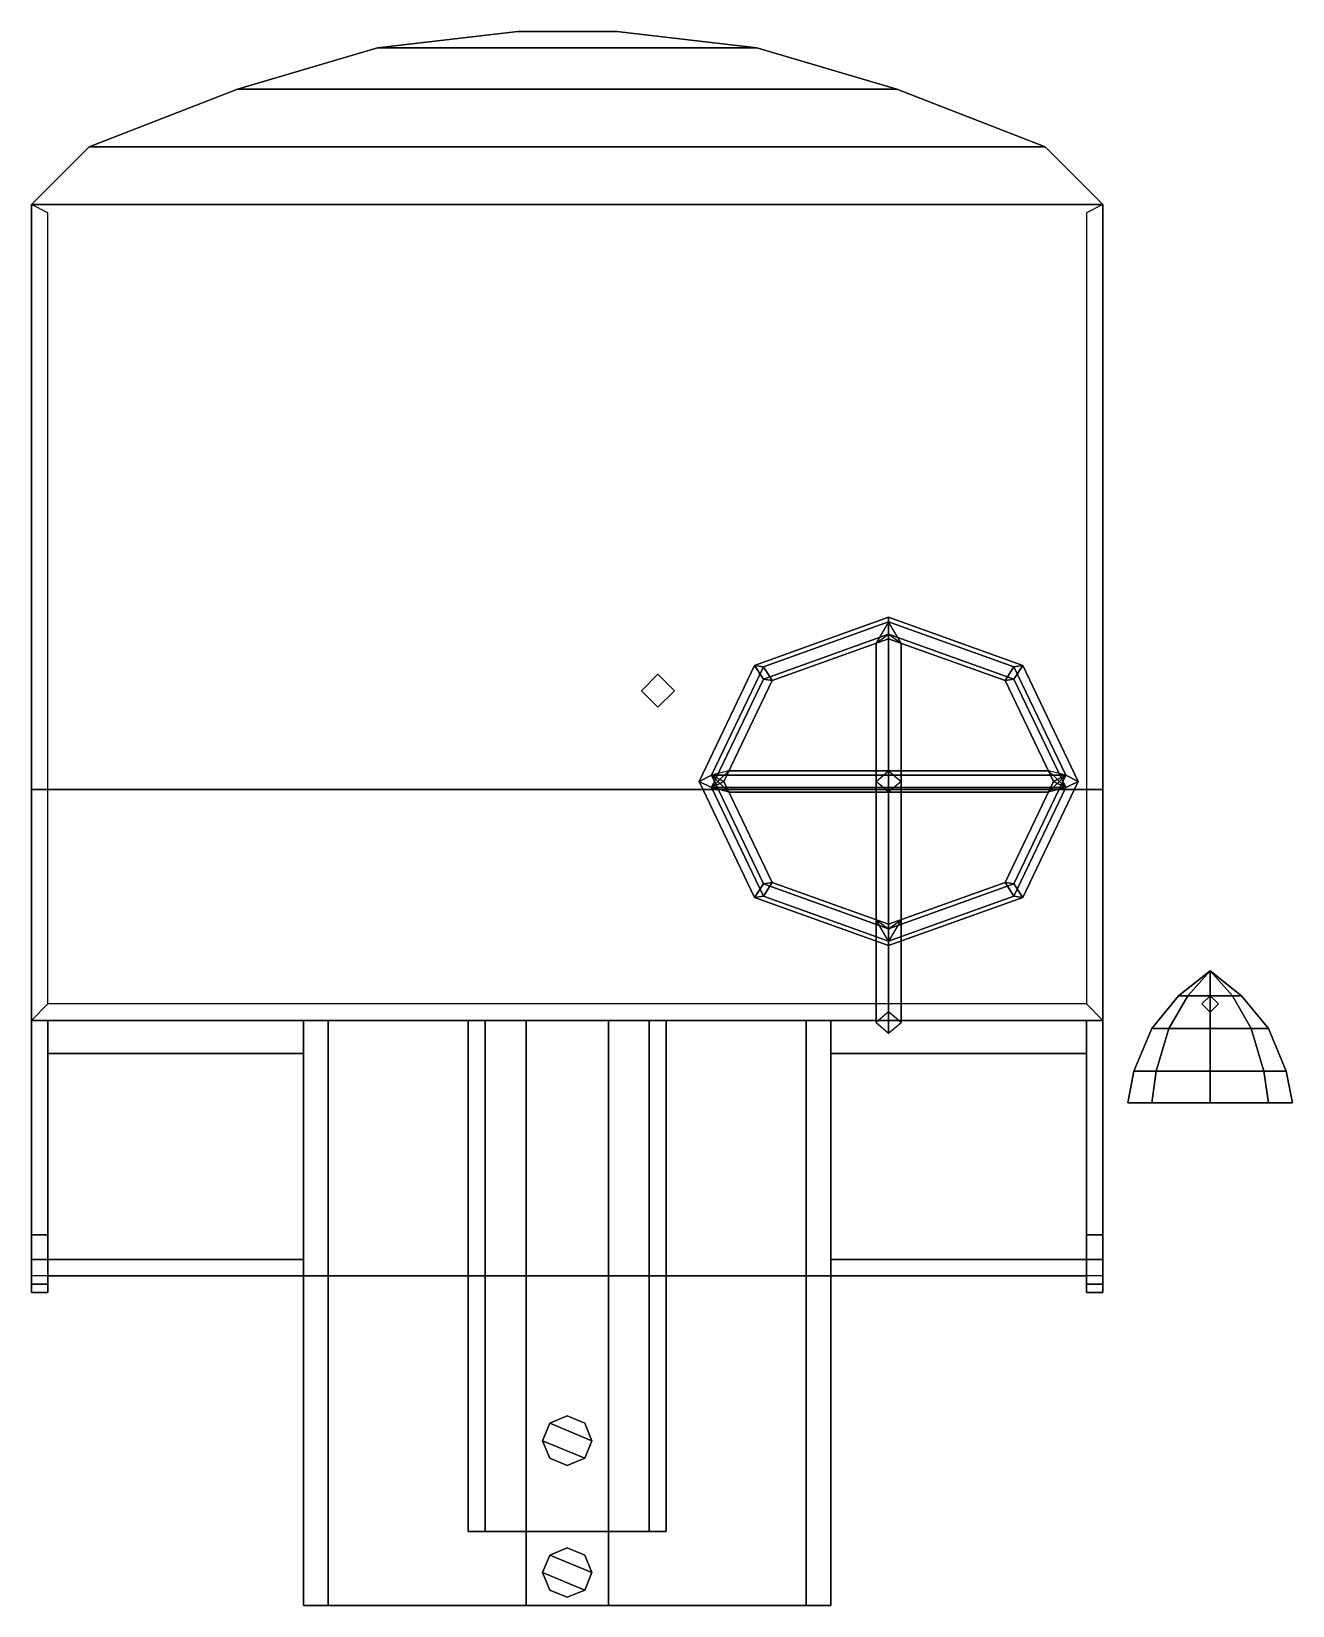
# Model space of a CAD drawing. Extents: x -0.65 to 0.88, y -1.94 to -0.03.
import ezdxf

# ---------------------------------------------------------------- set-up
doc = ezdxf.new("R2010")
doc.units = 0
doc.layers.get('0').update_dxf_attribs({"linetype": 'CONTINUOUS'})

msp = doc.modelspace()

# ---------------------------------------------------------------- linework, layer by layer
for points in [[(-0.23, -0.05, 0.84), (-0.23, -0.05, 1.44), (-0.06, -0.03, 1.44), (-0.06, -0.03, 0.84)], [(0.06, -0.03, 0.84), (0.23, -0.05, 0.84), (-0.23, -0.05, 0.84), (-0.06, -0.03, 0.84)], [(-0.06, -0.03, 0.84), (-0.06, -0.03, 1.44), (0.06, -0.03, 1.44), (0.06, -0.03, 0.84)], [(0.23, -0.05, 1.44), (0.23, -0.05, 0.84), (0.06, -0.03, 0.84), (0.06, -0.03, 1.44)], [(-0.4, -0.1, 0.84), (-0.4, -0.1, 1.44), (-0.23, -0.05, 1.44), (-0.23, -0.05, 0.84)], [(0.23, -0.05, 0.84), (0.4, -0.1, 0.84), (-0.4, -0.1, 0.84), (-0.23, -0.05, 0.84)], [(0.4, -0.1, 1.44), (0.4, -0.1, 0.84), (0.23, -0.05, 0.84), (0.23, -0.05, 1.44)], [(-0.58, -0.17, 0.84), (-0.58, -0.17, 1.44), (-0.4, -0.1, 1.44), (-0.4, -0.1, 0.84)], [(0.4, -0.1, 0.84), (0.58, -0.17, 0.84), (-0.58, -0.17, 0.84), (-0.4, -0.1, 0.84)], [(0.58, -0.17, 1.44), (0.58, -0.17, 0.84), (0.4, -0.1, 0.84), (0.4, -0.1, 1.44)], [(-0.65, -0.24, 0.84), (-0.65, -0.24, 1.44), (-0.58, -0.17, 1.44), (-0.58, -0.17, 0.84)], [(0.58, -0.17, 0.84), (0.65, -0.24, 0.84), (-0.65, -0.24, 0.84), (-0.58, -0.17, 0.84)], [(0.65, -0.24, 1.44), (0.65, -0.24, 0.84), (0.58, -0.17, 0.84), (0.58, -0.17, 1.44)], [(-0.65, -1.54, 0.84), (-0.65, -1.23, 1.44), (-0.65, -0.24, 1.44), (-0.65, -0.24, 0.84)], [(-0.65, -0.95, 0.84), (-0.65, -0.24, 0.84), (0.65, -0.24, 0.84), (0.65, -0.95, 0.84)], [(-0.65, -0.24, 1.44), (-0.65, -1.23, 1.44), (-0.63, -1.21, 1.44), (-0.63, -0.25, 1.44)], [(0.63, -0.25, 1.44), (0.63, -1.21, 1.44), (0.65, -1.23, 1.44), (0.65, -0.24, 1.44)], [(0.65, -1.23, 1.44), (0.65, -1.54, 0.84), (0.65, -0.24, 0.84), (0.65, -0.24, 1.44)], [(0.2274, -0.7992, 1.5287), (0.238, -0.8008, 1.547), (0.39, -0.7463, 1.5155), (0.39, -0.7408, 1.495)], [(0.238, -0.8158, 1.521), (0.2274, -0.7992, 1.5287), (0.39, -0.7408, 1.495), (0.39, -0.7613, 1.4895)], [(0.39, -0.7408, 1.495), (0.39, -0.7463, 1.5155), (0.542, -0.8008, 1.547), (0.5526, -0.7992, 1.5287)], [(0.39, -0.7613, 1.4895), (0.39, -0.7408, 1.495), (0.5526, -0.7992, 1.5287), (0.542, -0.8158, 1.521)], [(0.238, -0.8008, 1.547), (0.2486, -0.8175, 1.5393), (0.39, -0.7668, 1.51), (0.39, -0.7463, 1.5155)], [(0.2486, -0.8175, 1.5393), (0.238, -0.8158, 1.521), (0.39, -0.7613, 1.4895), (0.39, -0.7668, 1.51)], [(0.39, -0.7463, 1.5155), (0.375, -0.7722, 1.5131), (0.375, -1.1078, 1.7069), (0.39, -1.1187, 1.7305)], [(0.375, -0.7722, 1.5131), (0.39, -0.7613, 1.4895), (0.39, -1.1337, 1.7045), (0.375, -1.1078, 1.7069)], [(0.405, -0.7722, 1.5131), (0.39, -0.7463, 1.5155), (0.39, -1.1187, 1.7305), (0.405, -1.1078, 1.7069)], [(0.39, -0.7463, 1.5155), (0.39, -0.7668, 1.51), (0.5314, -0.8175, 1.5393), (0.542, -0.8008, 1.547)], [(0.39, -0.7613, 1.4895), (0.405, -0.7722, 1.5131), (0.405, -1.1078, 1.7069), (0.39, -1.1337, 1.7045)], [(0.39, -0.7668, 1.51), (0.39, -0.7613, 1.4895), (0.542, -0.8158, 1.521), (0.5314, -0.8175, 1.5393)], [(0.16, -0.94, 1.61), (0.175, -0.9325, 1.623), (0.238, -0.8008, 1.547), (0.2274, -0.7992, 1.5287)], [(0.175, -0.9475, 1.597), (0.16, -0.94, 1.61), (0.2274, -0.7992, 1.5287), (0.238, -0.8158, 1.521)], [(0.175, -0.9325, 1.623), (0.19, -0.94, 1.61), (0.2486, -0.8175, 1.5393), (0.238, -0.8008, 1.547)], [(0.542, -0.8008, 1.547), (0.5314, -0.8175, 1.5393), (0.59, -0.94, 1.61), (0.605, -0.9325, 1.623)], [(0.5526, -0.7992, 1.5287), (0.542, -0.8008, 1.547), (0.605, -0.9325, 1.623), (0.62, -0.94, 1.61)], [(0.542, -0.8158, 1.521), (0.5526, -0.7992, 1.5287), (0.62, -0.94, 1.61), (0.605, -0.9475, 1.597)], [(0.11, -0.81, 1.31), (0.09, -0.83, 1.31), (0.09, -0.83, 1.54), (0.11, -0.81, 1.54)], [(0.11, -0.81, 1.54), (0.09, -0.83, 1.54), (0.11, -0.85, 1.54), (0.13, -0.83, 1.54)], [(0.13, -0.83, 1.31), (0.11, -0.81, 1.31), (0.11, -0.81, 1.54), (0.13, -0.83, 1.54)], [(0.19, -0.94, 1.61), (0.175, -0.9475, 1.597), (0.238, -0.8158, 1.521), (0.2486, -0.8175, 1.5393)], [(0.5314, -0.8175, 1.5393), (0.542, -0.8158, 1.521), (0.605, -0.9475, 1.597), (0.59, -0.94, 1.61)], [(0.09, -0.83, 1.31), (0.11, -0.85, 1.31), (0.11, -0.85, 1.54), (0.09, -0.83, 1.54)], [(0.11, -0.85, 1.31), (0.13, -0.83, 1.31), (0.13, -0.83, 1.54), (0.11, -0.85, 1.54)], [(0.2274, -1.0808, 1.6913), (0.238, -1.0642, 1.699), (0.175, -0.9325, 1.623), (0.16, -0.94, 1.61)], [(0.605, -0.9325, 1.623), (0.5838, -0.927, 1.6025), (0.1962, -0.927, 1.6025), (0.175, -0.9325, 1.623)], [(0.5838, -0.927, 1.6025), (0.605, -0.9475, 1.597), (0.175, -0.9475, 1.597), (0.1962, -0.927, 1.6025)], [(0.238, -1.0642, 1.699), (0.2486, -1.0625, 1.6807), (0.19, -0.94, 1.61), (0.175, -0.9325, 1.623)], [(0.5838, -0.953, 1.6175), (0.605, -0.9325, 1.623), (0.175, -0.9325, 1.623), (0.1962, -0.953, 1.6175)], [(0.39, -1.2195, 1.0959), (0.375, -1.2325, 1.1034), (0.375, -0.94, 1.61), (0.39, -0.927, 1.6025)], [(0.405, -1.2325, 1.1034), (0.39, -1.2195, 1.0959), (0.39, -0.927, 1.6025), (0.405, -0.94, 1.61)], [(0.605, -0.9325, 1.623), (0.59, -0.94, 1.61), (0.5314, -1.0625, 1.6807), (0.542, -1.0642, 1.699)], [(0.62, -0.94, 1.61), (0.605, -0.9325, 1.623), (0.542, -1.0642, 1.699), (0.5526, -1.0808, 1.6913)], [(-0.65, -1.54, 0.84), (-0.65, -0.95, 0.84), (0.65, -0.95, 0.84), (0.65, -1.54, 0.84)], [(0.238, -1.0792, 1.673), (0.2274, -1.0808, 1.6913), (0.16, -0.94, 1.61), (0.175, -0.9475, 1.597)], [(0.2486, -1.0625, 1.6807), (0.238, -1.0792, 1.673), (0.175, -0.9475, 1.597), (0.19, -0.94, 1.61)], [(0.605, -0.9475, 1.597), (0.5838, -0.953, 1.6175), (0.1962, -0.953, 1.6175), (0.175, -0.9475, 1.597)], [(0.375, -1.2325, 1.1034), (0.39, -1.2455, 1.1109), (0.39, -0.953, 1.6175), (0.375, -0.94, 1.61)], [(0.39, -1.2455, 1.1109), (0.405, -1.2325, 1.1034), (0.405, -0.94, 1.61), (0.39, -0.953, 1.6175)], [(0.59, -0.94, 1.61), (0.605, -0.9475, 1.597), (0.542, -1.0792, 1.673), (0.5314, -1.0625, 1.6807)], [(0.605, -0.9475, 1.597), (0.62, -0.94, 1.61), (0.5526, -1.0808, 1.6913), (0.542, -1.0792, 1.673)], [(0.39, -1.1392, 1.725), (0.39, -1.1187, 1.7305), (0.238, -1.0642, 1.699), (0.2274, -1.0808, 1.6913)], [(0.39, -1.1187, 1.7305), (0.39, -1.1132, 1.71), (0.2486, -1.0625, 1.6807), (0.238, -1.0642, 1.699)], [(0.39, -1.1132, 1.71), (0.39, -1.1337, 1.7045), (0.238, -1.0792, 1.673), (0.2486, -1.0625, 1.6807)], [(0.542, -1.0642, 1.699), (0.5314, -1.0625, 1.6807), (0.39, -1.1132, 1.71), (0.39, -1.1187, 1.7305)], [(0.5314, -1.0625, 1.6807), (0.542, -1.0792, 1.673), (0.39, -1.1337, 1.7045), (0.39, -1.1132, 1.71)], [(0.5526, -1.0808, 1.6913), (0.542, -1.0642, 1.699), (0.39, -1.1187, 1.7305), (0.39, -1.1392, 1.725)], [(0.39, -1.1337, 1.7045), (0.39, -1.1392, 1.725), (0.2274, -1.0808, 1.6913), (0.238, -1.0792, 1.673)], [(0.542, -1.0792, 1.673), (0.5526, -1.0808, 1.6913), (0.39, -1.1392, 1.725), (0.39, -1.1337, 1.7045)], [(0.78, -1.17, 1.62), (0.7417, -1.2, 1.62), (0.7529, -1.2, 1.6471), (0.78, -1.17, 1.62)], [(0.78, -1.17, 1.62), (0.7529, -1.2, 1.5929), (0.7417, -1.2, 1.62), (0.78, -1.17, 1.62)], [(0.78, -1.17, 1.62), (0.7529, -1.2, 1.6471), (0.78, -1.2, 1.6583), (0.78, -1.17, 1.62)], [(0.78, -1.17, 1.62), (0.78, -1.2, 1.5817), (0.7529, -1.2, 1.5929), (0.78, -1.17, 1.62)], [(0.78, -1.17, 1.62), (0.78, -1.2, 1.6583), (0.8071, -1.2, 1.6471), (0.78, -1.17, 1.62)], [(0.78, -1.17, 1.62), (0.8071, -1.2, 1.6471), (0.8183, -1.2, 1.62), (0.78, -1.17, 1.62)], [(0.78, -1.17, 1.62), (0.8183, -1.2, 1.62), (0.8071, -1.2, 1.5929), (0.78, -1.17, 1.62)], [(0.78, -1.17, 1.62), (0.8071, -1.2, 1.5929), (0.78, -1.2, 1.5817), (0.78, -1.17, 1.62)], [(0.7417, -1.2, 1.62), (0.7093, -1.24, 1.62), (0.73, -1.24, 1.67), (0.7529, -1.2, 1.6471)], [(0.7529, -1.2, 1.5929), (0.73, -1.24, 1.57), (0.7093, -1.24, 1.62), (0.7417, -1.2, 1.62)], [(0.78, -1.2, 1.5817), (0.78, -1.24, 1.5493), (0.73, -1.24, 1.57), (0.7529, -1.2, 1.5929)], [(0.7529, -1.2, 1.6471), (0.73, -1.24, 1.67), (0.78, -1.24, 1.6907), (0.78, -1.2, 1.6583)], [(0.78, -1.2, 1.44), (0.77, -1.21, 1.44), (0.77, -1.21, 1.58), (0.78, -1.2, 1.5817)], [(0.79, -1.21, 1.44), (0.78, -1.2, 1.44), (0.78, -1.2, 1.5817), (0.79, -1.21, 1.58)], [(0.8071, -1.2, 1.5929), (0.83, -1.24, 1.57), (0.78, -1.24, 1.5493), (0.78, -1.2, 1.5817)], [(0.78, -1.2, 1.6583), (0.78, -1.24, 1.6907), (0.83, -1.24, 1.67), (0.8071, -1.2, 1.6471)], [(0.8071, -1.2, 1.6471), (0.83, -1.24, 1.67), (0.8507, -1.24, 1.62), (0.8183, -1.2, 1.62)], [(0.8183, -1.2, 1.62), (0.8507, -1.24, 1.62), (0.83, -1.24, 1.57), (0.8071, -1.2, 1.5929)], [(-0.65, -1.23, 1.44), (0.65, -1.23, 1.44), (0.63, -1.21, 1.44), (-0.63, -1.21, 1.44)], [(0.77, -1.21, 1.44), (0.78, -1.22, 1.44), (0.78, -1.22, 1.5655), (0.77, -1.21, 1.58)], [(0.78, -1.22, 1.44), (0.79, -1.21, 1.44), (0.79, -1.21, 1.58), (0.78, -1.22, 1.5655)], [(-0.65, -1.49, 1.33), (-0.65, -1.23, 1.44), (-0.65, -1.54, 0.84), (-0.65, -1.52, 1.31)], [(-0.63, -1.23, 1.44), (-0.65, -1.23, 1.44), (-0.65, -1.49, 1.33), (-0.63, -1.49, 1.33)], [(-0.32, -1.23, 1.42), (-0.63, -1.23, 1.42), (-0.63, -1.27, 1.36), (-0.32, -1.27, 1.36)], [(-0.63, -1.23, 1.42), (-0.63, -1.23, 1.44), (-0.63, -1.49, 1.33), (-0.63, -1.27, 1.36)], [(-0.305, -1.23, 1.44), (-0.63, -1.23, 1.44), (-0.63, -1.23, 1.42), (-0.32, -1.23, 1.42)], [(-0.32, -1.94, 1.42), (-0.32, -1.23, 1.42), (-0.32, -1.27, 1.36), (-0.32, -1.52, 1.26)], [(-0.29, -1.94, 1.46), (-0.29, -1.23, 1.46), (-0.32, -1.23, 1.42), (-0.32, -1.94, 1.42)], [(-0.29, -1.23, 1.46), (0.29, -1.23, 1.46), (0.305, -1.23, 1.44), (-0.305, -1.23, 1.44)], [(-0.05, -1.23, 1.51), (-0.29, -1.23, 1.46), (-0.29, -1.94, 1.46), (-0.05, -1.94, 1.51)], [(-0.05, -1.23, 1.51), (0.05, -1.23, 1.51), (0.29, -1.23, 1.46), (-0.29, -1.23, 1.46)], [(-0.12, -1.23, 1.58), (0.12, -1.23, 1.58), (0.0995, -1.23, 1.5305), (-0.0995, -1.23, 1.5305)], [(-0.0995, -1.23, 1.6295), (0.0995, -1.23, 1.6295), (0.12, -1.23, 1.58), (-0.12, -1.23, 1.58)], [(-0.0995, -1.23, 1.6295), (-0.12, -1.23, 1.58), (-0.12, -1.85, 1.58), (-0.0995, -1.85, 1.6295)], [(-0.12, -1.23, 1.58), (-0.0995, -1.23, 1.5305), (-0.0995, -1.85, 1.5305), (-0.12, -1.85, 1.58)], [(-0.05, -1.23, 1.65), (-0.0995, -1.23, 1.6295), (-0.0995, -1.85, 1.6295), (-0.05, -1.85, 1.65)], [(-0.05, -1.23, 1.65), (0.05, -1.23, 1.65), (0.0995, -1.23, 1.6295), (-0.0995, -1.23, 1.6295)], [(-0.0995, -1.23, 1.5305), (-0.05, -1.23, 1.51), (-0.05, -1.85, 1.51), (-0.0995, -1.85, 1.5305)], [(-0.0995, -1.23, 1.5305), (0.0995, -1.23, 1.5305), (0.05, -1.23, 1.51), (-0.05, -1.23, 1.51)], [(0.05, -1.23, 1.65), (-0.05, -1.23, 1.65), (-0.05, -1.85, 1.65), (0.05, -1.85, 1.65)], [(0.0995, -1.23, 1.6295), (0.05, -1.23, 1.65), (0.05, -1.85, 1.65), (0.0995, -1.85, 1.6295)], [(0.29, -1.94, 1.46), (0.29, -1.23, 1.46), (0.05, -1.23, 1.51), (0.05, -1.94, 1.51)], [(0.05, -1.23, 1.51), (0.0995, -1.23, 1.5305), (0.0995, -1.85, 1.5305), (0.05, -1.85, 1.51)], [(0.12, -1.23, 1.58), (0.0995, -1.23, 1.6295), (0.0995, -1.85, 1.6295), (0.12, -1.85, 1.58)], [(0.0995, -1.23, 1.5305), (0.12, -1.23, 1.58), (0.12, -1.85, 1.58), (0.0995, -1.85, 1.5305)], [(0.32, -1.23, 1.42), (0.29, -1.23, 1.46), (0.29, -1.94, 1.46), (0.32, -1.94, 1.42)], [(0.63, -1.23, 1.44), (0.305, -1.23, 1.44), (0.32, -1.23, 1.42), (0.63, -1.23, 1.42)], [(0.63, -1.23, 1.42), (0.32, -1.23, 1.42), (0.32, -1.27, 1.36), (0.63, -1.27, 1.36)], [(0.32, -1.27, 1.36), (0.32, -1.23, 1.42), (0.32, -1.94, 1.42), (0.32, -1.52, 1.26)], [(0.65, -1.23, 1.44), (0.63, -1.23, 1.44), (0.63, -1.49, 1.33), (0.65, -1.49, 1.33)], [(0.63, -1.23, 1.44), (0.63, -1.23, 1.42), (0.63, -1.27, 1.36), (0.63, -1.49, 1.33)], [(0.65, -1.49, 1.33), (0.65, -1.52, 1.31), (0.65, -1.54, 0.84), (0.65, -1.23, 1.44)], [(0.7093, -1.24, 1.62), (0.6876, -1.2917, 1.62), (0.7147, -1.2917, 1.6853), (0.73, -1.24, 1.67)], [(0.73, -1.24, 1.57), (0.7147, -1.2917, 1.5547), (0.6876, -1.2917, 1.62), (0.7093, -1.24, 1.62)], [(0.78, -1.24, 1.5493), (0.78, -1.2917, 1.5276), (0.7147, -1.2917, 1.5547), (0.73, -1.24, 1.57)], [(0.73, -1.24, 1.67), (0.7147, -1.2917, 1.6853), (0.78, -1.2917, 1.7124), (0.78, -1.24, 1.6907)], [(0.83, -1.24, 1.57), (0.8453, -1.2917, 1.5547), (0.78, -1.2917, 1.5276), (0.78, -1.24, 1.5493)], [(0.78, -1.24, 1.6907), (0.78, -1.2917, 1.7124), (0.8453, -1.2917, 1.6853), (0.83, -1.24, 1.67)], [(0.83, -1.24, 1.67), (0.8453, -1.2917, 1.6853), (0.8724, -1.2917, 1.62), (0.8507, -1.24, 1.62)], [(0.8507, -1.24, 1.62), (0.8724, -1.2917, 1.62), (0.8453, -1.2917, 1.5547), (0.83, -1.24, 1.57)], [(-0.32, -1.27, 1.36), (-0.63, -1.27, 1.36), (-0.63, -1.52, 1.26), (-0.32, -1.52, 1.26)], [(-0.63, -1.27, 1.36), (-0.63, -1.49, 1.33), (-0.63, -1.52, 1.31), (-0.63, -1.52, 1.26)], [(0.63, -1.27, 1.36), (0.32, -1.27, 1.36), (0.32, -1.52, 1.26), (0.63, -1.52, 1.26)], [(0.63, -1.49, 1.33), (0.63, -1.27, 1.36), (0.63, -1.52, 1.26), (0.63, -1.52, 1.31)], [(0.6876, -1.2917, 1.62), (0.68, -1.33, 1.62), (0.7093, -1.33, 1.6907), (0.7147, -1.2917, 1.6853)], [(0.7147, -1.2917, 1.5547), (0.7093, -1.33, 1.5493), (0.68, -1.33, 1.62), (0.6876, -1.2917, 1.62)], [(0.78, -1.2917, 1.5276), (0.78, -1.33, 1.52), (0.7093, -1.33, 1.5493), (0.7147, -1.2917, 1.5547)], [(0.7147, -1.2917, 1.6853), (0.7093, -1.33, 1.6907), (0.78, -1.33, 1.72), (0.78, -1.2917, 1.7124)], [(0.8453, -1.2917, 1.5547), (0.8507, -1.33, 1.5493), (0.78, -1.33, 1.52), (0.78, -1.2917, 1.5276)], [(0.78, -1.2917, 1.7124), (0.78, -1.33, 1.72), (0.8507, -1.33, 1.6907), (0.8453, -1.2917, 1.6853)], [(0.8453, -1.2917, 1.6853), (0.8507, -1.33, 1.6907), (0.88, -1.33, 1.62), (0.8724, -1.2917, 1.62)], [(0.8724, -1.2917, 1.62), (0.88, -1.33, 1.62), (0.8507, -1.33, 1.5493), (0.8453, -1.2917, 1.5547)], [(0.88, -1.33, 1.62), (0.8507, -1.33, 1.6907), (0.68, -1.33, 1.62), (0.7093, -1.33, 1.5493)], [(0.8507, -1.33, 1.6907), (0.78, -1.33, 1.72), (0.7093, -1.33, 1.6907), (0.68, -1.33, 1.62)], [(0.8507, -1.33, 1.5493), (0.88, -1.33, 1.62), (0.7093, -1.33, 1.5493), (0.78, -1.33, 1.52)], [(-0.63, -1.49, 1.33), (-0.65, -1.49, 1.33), (-0.65, -1.52, 1.31), (-0.63, -1.52, 1.31)], [(0.65, -1.49, 1.33), (0.63, -1.49, 1.33), (0.63, -1.52, 1.31), (0.65, -1.52, 1.31)], [(-0.65, -1.55, 1.27), (-0.65, -1.52, 1.31), (-0.65, -1.54, 0.84)], [(-0.63, -1.52, 1.31), (-0.65, -1.52, 1.31), (-0.65, -1.55, 1.27), (-0.63, -1.55, 1.27)], [(-0.32, -1.52, 1.26), (-0.63, -1.52, 1.26), (-0.63, -1.54, 1.21), (-0.32, -1.54, 1.21)], [(-0.63, -1.52, 1.26), (-0.63, -1.52, 1.31), (-0.63, -1.55, 1.27), (-0.63, -1.54, 1.21)], [(-0.32, -1.52, 1.26), (-0.32, -1.54, 1.21), (-0.32, -1.94, 1.42)], [(0.32, -1.94, 1.42), (0.32, -1.54, 1.21), (0.32, -1.52, 1.26), (0.32, -1.94, 1.42)], [(0.63, -1.52, 1.26), (0.32, -1.52, 1.26), (0.32, -1.54, 1.21), (0.63, -1.54, 1.21)], [(0.63, -1.52, 1.31), (0.63, -1.52, 1.26), (0.63, -1.54, 1.21), (0.63, -1.55, 1.27)], [(0.65, -1.52, 1.31), (0.63, -1.52, 1.31), (0.63, -1.55, 1.27), (0.65, -1.55, 1.27)], [(0.65, -1.52, 1.31), (0.65, -1.55, 1.27), (0.65, -1.54, 0.84)], [(-0.65, -1.56, 1.23), (-0.65, -1.55, 1.27), (-0.65, -1.54, 0.84), (-0.65, -1.56, 0.84)], [(-0.32, -1.54, 1.21), (-0.63, -1.54, 1.21), (-0.63, -1.54, 0.84), (-0.32, -1.54, 0.84)], [(-0.63, -1.54, 1.21), (-0.63, -1.56, 1.23), (-0.63, -1.56, 0.84), (-0.63, -1.54, 0.84)], [(-0.63, -1.54, 1.21), (-0.63, -1.55, 1.27), (-0.63, -1.56, 1.23), (-0.63, -1.54, 1.21)], [(-0.32, -1.54, 1.21), (-0.32, -1.54, 0.84), (-0.32, -1.94, 0.84), (-0.32, -1.94, 1.42)], [(-0.32, -1.94, 0.84), (-0.32, -1.54, 0.84), (0.32, -1.54, 0.84), (0.32, -1.94, 0.84)], [(0.32, -1.94, 0.84), (0.32, -1.54, 0.84), (0.32, -1.54, 1.21), (0.32, -1.94, 1.42)], [(0.63, -1.54, 1.21), (0.32, -1.54, 1.21), (0.32, -1.54, 0.84), (0.63, -1.54, 0.84)], [(0.63, -1.56, 1.23), (0.63, -1.54, 1.21), (0.63, -1.54, 0.84), (0.63, -1.56, 0.84)], [(0.63, -1.55, 1.27), (0.63, -1.54, 1.21), (0.63, -1.54, 1.21), (0.63, -1.56, 1.23)], [(0.65, -1.55, 1.27), (0.65, -1.56, 1.23), (0.65, -1.56, 0.84), (0.65, -1.54, 0.84)], [(-0.63, -1.55, 1.27), (-0.65, -1.55, 1.27), (-0.65, -1.56, 1.23), (-0.63, -1.56, 1.23)], [(-0.63, -1.56, 1.23), (-0.65, -1.56, 1.23), (-0.65, -1.56, 0.84), (-0.63, -1.56, 0.84)], [(0.65, -1.55, 1.27), (0.63, -1.55, 1.27), (0.63, -1.56, 1.23), (0.65, -1.56, 1.23)], [(0.65, -1.56, 1.23), (0.63, -1.56, 1.23), (0.63, -1.56, 0.84), (0.65, -1.56, 0.84)], [(-0.0212, -1.7188, 1.65), (-0.03, -1.74, 1.65), (-0.03, -1.74, 1.67), (-0.0212, -1.7188, 1.67)], [(-0.03, -1.74, 1.67), (0.0212, -1.7612, 1.67), (0.03, -1.74, 1.67), (-0.0212, -1.7188, 1.67)], [(0, -1.71, 1.65), (-0.0212, -1.7188, 1.65), (-0.0212, -1.7188, 1.67), (0, -1.71, 1.67)], [(-0.0212, -1.7188, 1.67), (0.03, -1.74, 1.67), (0.0212, -1.7188, 1.67), (0, -1.71, 1.67)], [(0.0212, -1.7188, 1.65), (0, -1.71, 1.65), (0, -1.71, 1.67), (0.0212, -1.7188, 1.67)], [(0.03, -1.74, 1.65), (0.0212, -1.7188, 1.65), (0.0212, -1.7188, 1.67), (0.03, -1.74, 1.67)], [(-0.03, -1.74, 1.65), (-0.0212, -1.7612, 1.65), (-0.0212, -1.7612, 1.67), (-0.03, -1.74, 1.67)], [(-0.0212, -1.7612, 1.67), (0, -1.77, 1.67), (0.0212, -1.7612, 1.67), (-0.03, -1.74, 1.67)], [(0.0212, -1.7612, 1.65), (0.03, -1.74, 1.65), (0.03, -1.74, 1.67), (0.0212, -1.7612, 1.67)], [(-0.0212, -1.7612, 1.65), (0, -1.77, 1.65), (0, -1.77, 1.67), (-0.0212, -1.7612, 1.67)], [(0, -1.77, 1.65), (0.0212, -1.7612, 1.65), (0.0212, -1.7612, 1.67), (0, -1.77, 1.67)], [(0.0995, -1.85, 1.5305), (0.12, -1.85, 1.58), (-0.12, -1.85, 1.58), (-0.0995, -1.85, 1.5305)], [(0.12, -1.85, 1.58), (0.0995, -1.85, 1.6295), (-0.0995, -1.85, 1.6295), (-0.12, -1.85, 1.58)], [(0.0995, -1.85, 1.6295), (0.05, -1.85, 1.65), (-0.05, -1.85, 1.65), (-0.0995, -1.85, 1.6295)], [(0.05, -1.85, 1.51), (0.0995, -1.85, 1.5305), (-0.0995, -1.85, 1.5305), (-0.05, -1.85, 1.51)], [(0.05, -1.94, 1.51), (0.05, -1.85, 1.51), (-0.05, -1.85, 1.51), (-0.05, -1.94, 1.51)], [(0, -1.87, 1.51), (-0.0212, -1.8788, 1.51), (-0.0212, -1.8788, 1.53), (0, -1.87, 1.53)], [(-0.0212, -1.8788, 1.53), (0.03, -1.9, 1.53), (0.0212, -1.8788, 1.53), (0, -1.87, 1.53)], [(0.0212, -1.8788, 1.51), (0, -1.87, 1.51), (0, -1.87, 1.53), (0.0212, -1.8788, 1.53)], [(-0.0212, -1.8788, 1.51), (-0.03, -1.9, 1.51), (-0.03, -1.9, 1.53), (-0.0212, -1.8788, 1.53)], [(-0.03, -1.9, 1.53), (0.0212, -1.9212, 1.53), (0.03, -1.9, 1.53), (-0.0212, -1.8788, 1.53)], [(0.03, -1.9, 1.51), (0.0212, -1.8788, 1.51), (0.0212, -1.8788, 1.53), (0.03, -1.9, 1.53)], [(-0.03, -1.9, 1.51), (-0.0212, -1.9212, 1.51), (-0.0212, -1.9212, 1.53), (-0.03, -1.9, 1.53)], [(-0.0212, -1.9212, 1.53), (0, -1.93, 1.53), (0.0212, -1.9212, 1.53), (-0.03, -1.9, 1.53)], [(0.0212, -1.9212, 1.51), (0.03, -1.9, 1.51), (0.03, -1.9, 1.53), (0.0212, -1.9212, 1.53)], [(-0.0212, -1.9212, 1.51), (0, -1.93, 1.51), (0, -1.93, 1.53), (-0.0212, -1.9212, 1.53)], [(0, -1.93, 1.51), (0.0212, -1.9212, 1.51), (0.0212, -1.9212, 1.53), (0, -1.93, 1.53)], [(-0.32, -1.94, 1.42), (-0.32, -1.94, 0.84), (0.32, -1.94, 0.84), (0.32, -1.94, 1.42)], [(0.32, -1.94, 1.42), (0.29, -1.94, 1.46), (-0.29, -1.94, 1.46), (-0.32, -1.94, 1.42)], [(-0.05, -1.94, 1.51), (-0.29, -1.94, 1.46), (0.29, -1.94, 1.46), (0.05, -1.94, 1.51)]]:
    msp.add_3dface(points)

doc.saveas('drawing.dxf')
